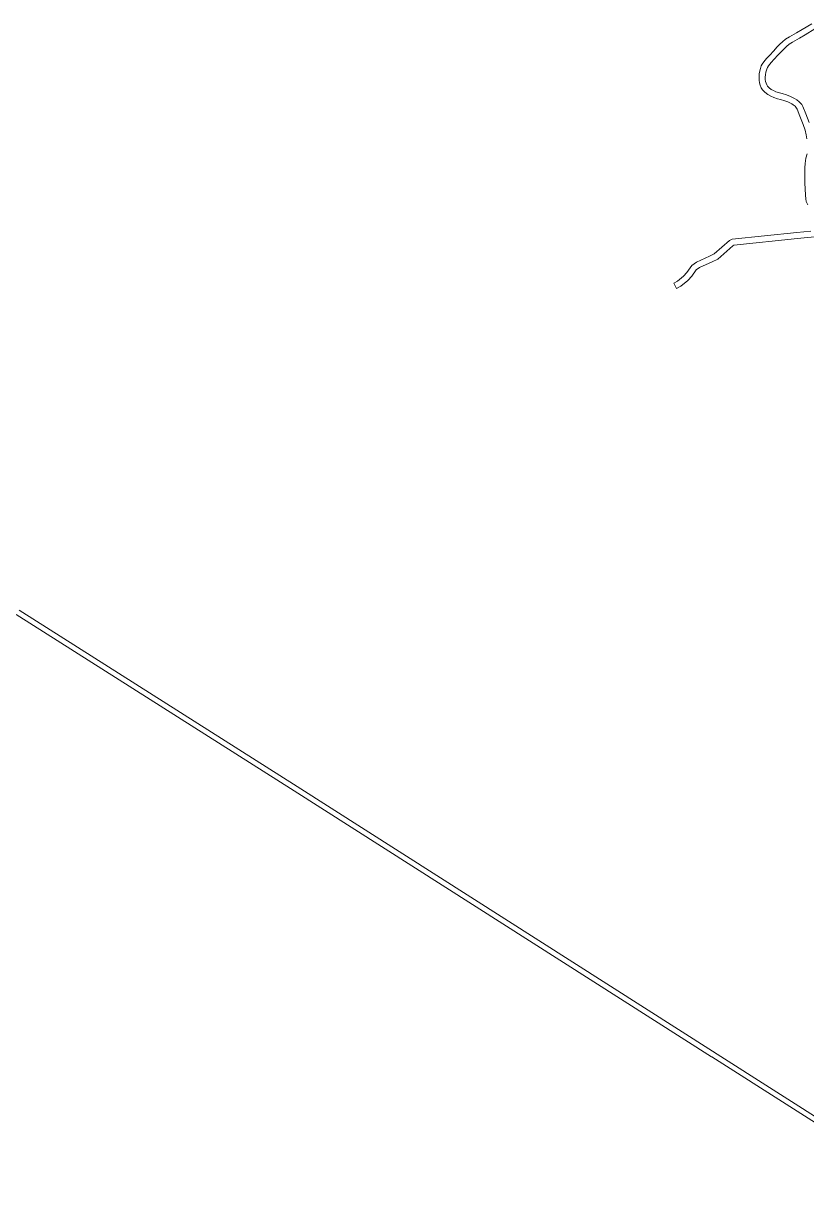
# Model space of a CAD drawing. Header units: inches. Extents: x 704148 to 723432, y 7075344 to 7101810.
# Drawn here: x 710555 to 713490, y 7076021 to 7080465 of the extents above; entities that cross this region are included whole.
import ezdxf

# ---------------------------------------------------------------- set-up
doc = ezdxf.new("R2010")
doc.units = ezdxf.units.IN
doc.header["$MEASUREMENT"] = 0
doc.layers.add('gisdb.gisadmin', color=7, linetype='Continuous', lineweight=9, true_color=0xccf5fc)

msp = doc.modelspace()

# ---------------------------------------------------------------- linework, layer by layer
at = {"layer": 'gisdb.gisadmin'}
for points in [[(713492.0509, 7080033.1505), (713489.6085, 7080048.3744), (713484.8985, 7080065.2983), (713478.063, 7080086.469), (713465.9191, 7080118.5888), (713455.57, 7080144.5834), (713453.4426, 7080148.7193), (713447.3658, 7080155.4698), (713440.6754, 7080161.3439), (713435.0387, 7080164.5406), (713420.7788, 7080171.427), (713408.6757, 7080175.9501), (713392.7822, 7080180.647), (713381.9525, 7080183.7082), (713367.7593, 7080188.5985), (713356.2604, 7080193.444), (713344.9814, 7080199.505), (713334.0403, 7080207.8878), (713325.9081, 7080217.1105), (713320.8475, 7080224.9524), (713317.0065, 7080234.1039), (713314.5681, 7080243.5647), (713312.8282, 7080253.0138), (713312.5278, 7080264.9881), (713313.3232, 7080276.8334), (713315.4086, 7080288.214), (713317.9526, 7080297.1488), (713320.9031, 7080306.5202), (713323.6025, 7080312.7925), (713330.1364, 7080321.5503), (713340.8318, 7080334.4504), (713352.429, 7080347.5573), (713366.1532, 7080362.5128), (713380.9954, 7080378.669), (713390.7357, 7080388.1493), (713400.5685, 7080397.1847), (713412.2068, 7080406.7444), (713426.6338, 7080415.9252), (713452.7365, 7080430.8969), (713474.3025, 7080443.1732), (713510.205, 7080465.1859)], [(713522.1561, 7080445.4819), (713485.9524, 7080423.3634), (713464.185, 7080410.9797), (713438.4852, 7080396.223), (713425.7731, 7080388.1219), (713415.6519, 7080379.7562), (713406.5288, 7080371.3739), (713397.4999, 7080362.6576), (713383.0642, 7080346.9381), (713369.5433, 7080332.2008), (713358.251, 7080319.4214), (713348.1672, 7080307.2869), (713343.6752, 7080301.266), (713342.5315, 7080298.5143), (713340.004, 7080290.5766), (713337.8813, 7080282.9648), (713336.1339, 7080273.906), (713335.5784, 7080264.4949), (713335.7252, 7080255.2938), (713337.0102, 7080248.512), (713338.7905, 7080241.5004), (713341.2895, 7080235.6959), (713344.3059, 7080230.9911), (713349.7933, 7080224.8046), (713357.4798, 7080218.8032), (713366.1881, 7080214.2256), (713375.9017, 7080210.0747), (713388.8051, 7080205.6491), (713399.2393, 7080202.8161), (713416.0254, 7080197.7719), (713429.8139, 7080192.5558), (713445.7593, 7080184.9765), (713454.0629, 7080180.0731), (713463.5107, 7080171.9367), (713472.6241, 7080161.7001), (713476.5887, 7080153.9872), (713487.3185, 7080126.878), (713499.8505, 7080094.0868)], [(713495.5173, 7079785.0616), (713489.2425, 7079797.9109), (713487.6193, 7079808.3556), (713486.5464, 7079821.8944), (713484.4234, 7079868.3662), (713484.2442, 7079893.6378), (713483.7614, 7079924.6775), (713485.1204, 7079940.3924), (713487.8594, 7079961.0716), (713492.3064, 7079976.4027)], [(713520.7745, 7079665.0594), (713456.1908, 7079658.9282), (713218.3171, 7079634.2825), (713214.3904, 7079632.242), (713157.5635, 7079582.2039), (713136.6329, 7079572.0224), (713089.2613, 7079550.4207), (713076.4431, 7079541.8779), (713059.7717, 7079517.6615), (713045.6349, 7079501.8259), (713019.1268, 7079480.3214), (713003.413, 7079471.7157), (712992.2678, 7079491.8492), (713006.1689, 7079499.4876), (713029.6411, 7079518.4933), (713041.642, 7079531.9262), (713059.9504, 7079558.5537), (713078.1181, 7079570.6651), (713126.7961, 7079592.7994), (713144.7092, 7079601.5902), (713201.4345, 7079651.5191), (713211.801, 7079656.6669), (713453.8754, 7079681.7971), (713506.5622, 7079686.796)], [(710537.5955, 7078265.3342), (711580.2334, 7077603.6411), (713137.995, 7076610.1417), (713155.0803, 7076599.3291), (714037.0728, 7076037.7195)], [(714026.7087, 7076020.6031), (713135.039, 7076588.3576), (713134.6436, 7076588.5858), (713133.5572, 7076589.2688), (711569.4762, 7077586.7511), (710526.9391, 7078248.4417)]]:
    msp.add_lwpolyline(points, dxfattribs=at)

doc.saveas('drawing.dxf')
